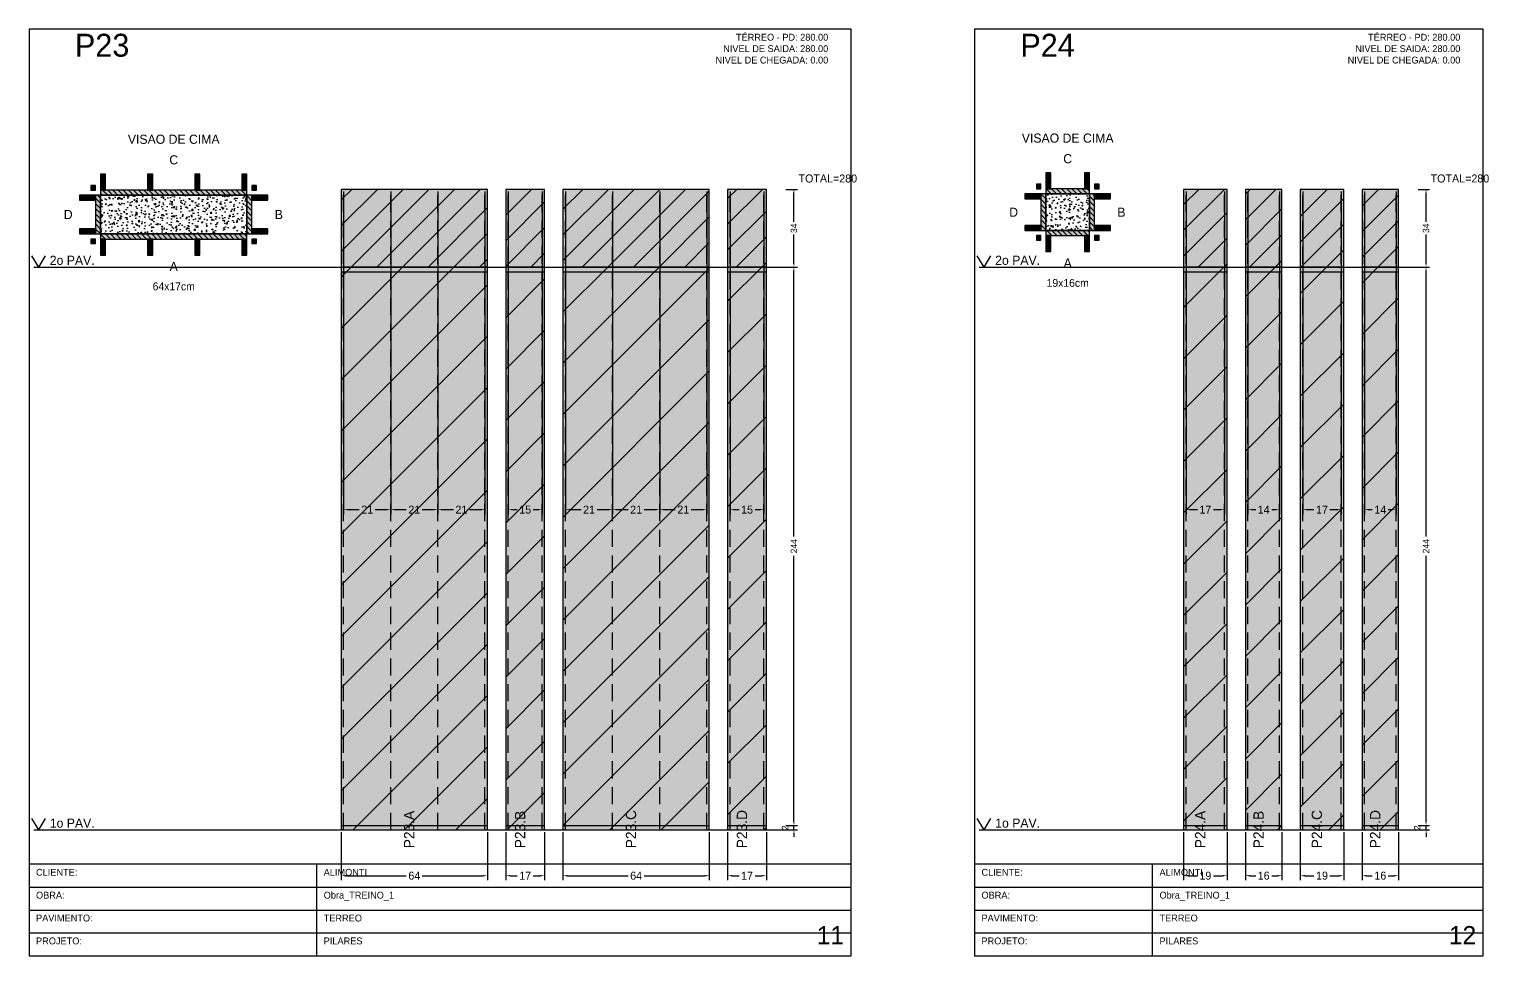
# Model space of a CAD drawing. Header units: metres. Extents: x 0 to 2089, y 0 to 2105.
# Drawn here: x 0 to 638, y 850 to 1255 of the extents above; entities that cross this region are included whole.
import ezdxf
from ezdxf.enums import TextEntityAlignment as Align

# ---------------------------------------------------------------- set-up
doc = ezdxf.new("R2010")
doc.units = ezdxf.units.M
doc.linetypes.add('HIDDEN', pattern=[0.375, 0.25, -0.125])
for name, color, linetype in [('BORDA_CELULA', 9, 'Continuous'), ('CARIMBO', 9, 'Continuous'), ('CHAPA', 1, 'Continuous'), ('CONCRETO', 4, 'Continuous'), ('COTA', 241, 'Continuous'), ('Hachura', 251, 'Continuous'), ('LABEL_ID', 3, 'Continuous'), ('Nivel', 4, 'Continuous'), ('NOMENCLATURA', 1, 'Continuous'), ('Paineis', 200, 'Continuous'), ('SARR_2.2x7', 40, 'Continuous'), ('Texto Secao', 2, 'Continuous'), ('TEXTO_GERAL', 2, 'Continuous')]:
    doc.layers.add(name, color=color, linetype=linetype)
doc.dimstyles.new('FACE_DIM', dxfattribs={"dimtxt": 3.5, "dimasz": 2, "dimexe": 2, "dimexo": 1, "dimgap": 1, "dimtad": 1, "dimdec": 0, "dimrnd": 1, "dimcen": 2.5, "dimclrd": 241, "dimclre": 241, "dimclrt": 241, "dimazin": 3, "dimtfac": 1, "dimtmove": 0, "dimatfit": 3})

# ---------------------------------------------------------------- blocks, each defined once
blk = doc.blocks.new('_CLOSEDFILLED')
at = {"color": 0, "linetype": 'BYBLOCK'}
blk.add_solid([(-1, 0.16), (0, 0), (-1, -0.16)], dxfattribs=at)
blk = doc.blocks.new('*D137')
at = {"color": 241}
for p, q in [((136.4, 904), (136.4, 883)), ((200.4, 904), (200.4, 883)), ((138.4, 885), (164.9, 885)), ((171.9, 885), (198.4, 885))]:
    blk.add_line(p, q, dxfattribs=at)
at = {"layer": 'Defpoints'}
for p in [(136.4, 905), (200.4, 905), (136.4, 885)]:
    blk.add_point(p, dxfattribs=at)
at = {"color": 241, "xscale": 2, "yscale": 2, "rotation": 180}
blk.add_blockref('_CLOSEDFILLED', (136.4, 885), dxfattribs=at)
at = {"color": 241, "xscale": 2, "yscale": 2}
blk.add_blockref('_CLOSEDFILLED', (200.4, 885), dxfattribs=at)
at = {"color": 241, "insert": (168.4, 885), "char_height": 3.5, "attachment_point": 5}
blk.add_mtext('64', dxfattribs=at)
blk = doc.blocks.new('*D138')
at = {"color": 241}
for p, q in [((137.5, 1184), (137.5, 1043)), ((158.1, 1184), (158.1, 1043)), ((139.5, 1045), (144.3, 1045)), ((151.3, 1045), (156.1, 1045))]:
    blk.add_line(p, q, dxfattribs=at)
at = {"layer": 'Defpoints'}
for p in [(137.5, 1185), (158.1, 1185), (137.5, 1045)]:
    blk.add_point(p, dxfattribs=at)
at = {"color": 241, "xscale": 2, "yscale": 2, "rotation": 180}
blk.add_blockref('_CLOSEDFILLED', (137.5, 1045), dxfattribs=at)
at = {"color": 241, "xscale": 2, "yscale": 2}
blk.add_blockref('_CLOSEDFILLED', (158.1, 1045), dxfattribs=at)
at = {"color": 241, "insert": (147.8, 1045), "char_height": 3.5, "attachment_point": 5}
blk.add_mtext('21', dxfattribs=at)
blk = doc.blocks.new('*D139')
at = {"color": 241}
for p, q in [((158.1, 1184), (158.1, 1043)), ((178.7, 1184), (178.7, 1043)), ((160.1, 1045), (164.9, 1045)), ((171.9, 1045), (176.7, 1045))]:
    blk.add_line(p, q, dxfattribs=at)
at = {"layer": 'Defpoints'}
for p in [(158.1, 1185), (178.7, 1185), (158.1, 1045)]:
    blk.add_point(p, dxfattribs=at)
at = {"color": 241, "xscale": 2, "yscale": 2, "rotation": 180}
blk.add_blockref('_CLOSEDFILLED', (158.1, 1045), dxfattribs=at)
at = {"color": 241, "xscale": 2, "yscale": 2}
blk.add_blockref('_CLOSEDFILLED', (178.7, 1045), dxfattribs=at)
at = {"color": 241, "insert": (168.4, 1045), "char_height": 3.5, "attachment_point": 5}
blk.add_mtext('21', dxfattribs=at)
blk = doc.blocks.new('*D140')
at = {"color": 241}
for p, q in [((178.7, 1184), (178.7, 1043)), ((199.3, 1184), (199.3, 1043)), ((180.7, 1045), (185.5, 1045)), ((192.5, 1045), (197.3, 1045))]:
    blk.add_line(p, q, dxfattribs=at)
at = {"layer": 'Defpoints'}
for p in [(178.7, 1185), (199.3, 1185), (178.7, 1045)]:
    blk.add_point(p, dxfattribs=at)
at = {"color": 241, "xscale": 2, "yscale": 2, "rotation": 180}
blk.add_blockref('_CLOSEDFILLED', (178.7, 1045), dxfattribs=at)
at = {"color": 241, "xscale": 2, "yscale": 2}
blk.add_blockref('_CLOSEDFILLED', (199.3, 1045), dxfattribs=at)
at = {"color": 241, "insert": (189, 1045), "char_height": 3.5, "attachment_point": 5}
blk.add_mtext('21', dxfattribs=at)
blk = doc.blocks.new('*D141')
at = {"color": 241}
for p, q in [((208.4, 904), (208.4, 883)), ((225.4, 904), (225.4, 883)), ((210.4, 885), (213.4, 885)), ((220.4, 885), (223.4, 885))]:
    blk.add_line(p, q, dxfattribs=at)
at = {"layer": 'Defpoints'}
for p in [(208.4, 905), (225.4, 905), (208.4, 885)]:
    blk.add_point(p, dxfattribs=at)
at = {"color": 241, "xscale": 2, "yscale": 2, "rotation": 180}
blk.add_blockref('_CLOSEDFILLED', (208.4, 885), dxfattribs=at)
at = {"color": 241, "xscale": 2, "yscale": 2}
blk.add_blockref('_CLOSEDFILLED', (225.4, 885), dxfattribs=at)
at = {"color": 241, "insert": (216.9, 885), "char_height": 3.5, "attachment_point": 5}
blk.add_mtext('17', dxfattribs=at)
blk = doc.blocks.new('*D142')
at = {"color": 241}
for p, q in [((209.5, 1184), (209.5, 1043)), ((224.3, 1184), (224.3, 1043)), ((211.5, 1045), (213.4, 1045)), ((220.4, 1045), (222.3, 1045))]:
    blk.add_line(p, q, dxfattribs=at)
at = {"layer": 'Defpoints'}
for p in [(209.5, 1185), (224.3, 1185), (209.5, 1045)]:
    blk.add_point(p, dxfattribs=at)
at = {"color": 241, "xscale": 2, "yscale": 2, "rotation": 180}
blk.add_blockref('_CLOSEDFILLED', (209.5, 1045), dxfattribs=at)
at = {"color": 241, "xscale": 2, "yscale": 2}
blk.add_blockref('_CLOSEDFILLED', (224.3, 1045), dxfattribs=at)
at = {"color": 241, "insert": (216.9, 1045), "char_height": 3.5, "attachment_point": 5}
blk.add_mtext('15', dxfattribs=at)
blk = doc.blocks.new('*D143')
at = {"color": 241}
for p, q in [((233.4, 904), (233.4, 883)), ((297.4, 904), (297.4, 883)), ((235.4, 885), (261.9, 885)), ((268.9, 885), (295.4, 885))]:
    blk.add_line(p, q, dxfattribs=at)
at = {"layer": 'Defpoints'}
for p in [(233.4, 905), (297.4, 905), (233.4, 885)]:
    blk.add_point(p, dxfattribs=at)
at = {"color": 241, "xscale": 2, "yscale": 2, "rotation": 180}
blk.add_blockref('_CLOSEDFILLED', (233.4, 885), dxfattribs=at)
at = {"color": 241, "xscale": 2, "yscale": 2}
blk.add_blockref('_CLOSEDFILLED', (297.4, 885), dxfattribs=at)
at = {"color": 241, "insert": (265.4, 885), "char_height": 3.5, "attachment_point": 5}
blk.add_mtext('64', dxfattribs=at)
blk = doc.blocks.new('*D144')
at = {"color": 241}
for p, q in [((234.5, 1184), (234.5, 1043)), ((255.1, 1184), (255.1, 1043)), ((236.5, 1045), (241.3, 1045)), ((248.3, 1045), (253.1, 1045))]:
    blk.add_line(p, q, dxfattribs=at)
at = {"layer": 'Defpoints'}
for p in [(234.5, 1185), (255.1, 1185), (234.5, 1045)]:
    blk.add_point(p, dxfattribs=at)
at = {"color": 241, "xscale": 2, "yscale": 2, "rotation": 180}
blk.add_blockref('_CLOSEDFILLED', (234.5, 1045), dxfattribs=at)
at = {"color": 241, "xscale": 2, "yscale": 2}
blk.add_blockref('_CLOSEDFILLED', (255.1, 1045), dxfattribs=at)
at = {"color": 241, "insert": (244.8, 1045), "char_height": 3.5, "attachment_point": 5}
blk.add_mtext('21', dxfattribs=at)
blk = doc.blocks.new('*D145')
at = {"color": 241}
for p, q in [((255.1, 1184), (255.1, 1043)), ((275.7, 1184), (275.7, 1043)), ((257.1, 1045), (261.9, 1045)), ((268.9, 1045), (273.7, 1045))]:
    blk.add_line(p, q, dxfattribs=at)
at = {"layer": 'Defpoints'}
for p in [(255.1, 1185), (275.7, 1185), (255.1, 1045)]:
    blk.add_point(p, dxfattribs=at)
at = {"color": 241, "xscale": 2, "yscale": 2, "rotation": 180}
blk.add_blockref('_CLOSEDFILLED', (255.1, 1045), dxfattribs=at)
at = {"color": 241, "xscale": 2, "yscale": 2}
blk.add_blockref('_CLOSEDFILLED', (275.7, 1045), dxfattribs=at)
at = {"color": 241, "insert": (265.4, 1045), "char_height": 3.5, "attachment_point": 5}
blk.add_mtext('21', dxfattribs=at)
blk = doc.blocks.new('*D146')
at = {"color": 241}
for p, q in [((275.7, 1184), (275.7, 1043)), ((296.3, 1184), (296.3, 1043)), ((277.7, 1045), (282.5, 1045)), ((289.5, 1045), (294.3, 1045))]:
    blk.add_line(p, q, dxfattribs=at)
at = {"layer": 'Defpoints'}
for p in [(275.7, 1185), (296.3, 1185), (275.7, 1045)]:
    blk.add_point(p, dxfattribs=at)
at = {"color": 241, "xscale": 2, "yscale": 2, "rotation": 180}
blk.add_blockref('_CLOSEDFILLED', (275.7, 1045), dxfattribs=at)
at = {"color": 241, "xscale": 2, "yscale": 2}
blk.add_blockref('_CLOSEDFILLED', (296.3, 1045), dxfattribs=at)
at = {"color": 241, "insert": (286, 1045), "char_height": 3.5, "attachment_point": 5}
blk.add_mtext('21', dxfattribs=at)
blk = doc.blocks.new('*D147')
at = {"color": 241}
for p, q in [((305.4, 904), (305.4, 883)), ((322.4, 904), (322.4, 883)), ((307.4, 885), (310.4, 885)), ((317.4, 885), (320.4, 885))]:
    blk.add_line(p, q, dxfattribs=at)
at = {"layer": 'Defpoints'}
for p in [(305.4, 905), (322.4, 905), (305.4, 885)]:
    blk.add_point(p, dxfattribs=at)
at = {"color": 241, "xscale": 2, "yscale": 2, "rotation": 180}
blk.add_blockref('_CLOSEDFILLED', (305.4, 885), dxfattribs=at)
at = {"color": 241, "xscale": 2, "yscale": 2}
blk.add_blockref('_CLOSEDFILLED', (322.4, 885), dxfattribs=at)
at = {"color": 241, "insert": (313.9, 885), "char_height": 3.5, "attachment_point": 5}
blk.add_mtext('17', dxfattribs=at)
blk = doc.blocks.new('*D148')
at = {"color": 241}
for p, q in [((306.5, 1184), (306.5, 1043)), ((321.3, 1184), (321.3, 1043)), ((308.5, 1045), (310.4, 1045)), ((317.4, 1045), (319.3, 1045))]:
    blk.add_line(p, q, dxfattribs=at)
at = {"layer": 'Defpoints'}
for p in [(306.5, 1185), (321.3, 1185), (306.5, 1045)]:
    blk.add_point(p, dxfattribs=at)
at = {"color": 241, "xscale": 2, "yscale": 2, "rotation": 180}
blk.add_blockref('_CLOSEDFILLED', (306.5, 1045), dxfattribs=at)
at = {"color": 241, "xscale": 2, "yscale": 2}
blk.add_blockref('_CLOSEDFILLED', (321.3, 1045), dxfattribs=at)
at = {"color": 241, "insert": (313.9, 1045), "char_height": 3.5, "attachment_point": 5}
blk.add_mtext('15', dxfattribs=at)
blk = doc.blocks.new('*D150')
at = {"color": 241}
for p, q in [((330.9, 1151), (335.9, 1151)), ((334.4, 1033.2), (334.4, 1149.5)), ((334.4, 908.5), (334.4, 1024.8)), ((330.9, 907), (335.9, 907))]:
    blk.add_line(p, q, dxfattribs=at)
at = {"layer": 'Defpoints'}
for p in [(330.4, 1151), (330.4, 907), (334.4, 907)]:
    blk.add_point(p, dxfattribs=at)
at = {"color": 241, "xscale": 1.5, "yscale": 1.5}
for p, rotation in [((334.4, 1151), 90), ((334.4, 907), 270)]:
    blk.add_blockref('_CLOSEDFILLED', p, dxfattribs=dict(at, rotation=rotation))
at = {"color": 241, "insert": (334.4, 1029), "char_height": 2.8, "attachment_point": 5, "rotation": 90}
blk.add_mtext('244', dxfattribs=at)
blk = doc.blocks.new('*D151')
at = {"color": 241}
for p, q in [((330.9, 1185), (335.9, 1185)), ((334.4, 1170.8), (334.4, 1183.5)), ((334.4, 1152.5), (334.4, 1165.2)), ((330.9, 1151), (335.9, 1151))]:
    blk.add_line(p, q, dxfattribs=at)
at = {"layer": 'Defpoints'}
for p in [(330.4, 1185), (330.4, 1151), (334.4, 1151)]:
    blk.add_point(p, dxfattribs=at)
at = {"color": 241, "xscale": 1.5, "yscale": 1.5}
for p, rotation in [((334.4, 1185), 90), ((334.4, 1151), 270)]:
    blk.add_blockref('_CLOSEDFILLED', p, dxfattribs=dict(at, rotation=rotation))
at = {"color": 241, "insert": (334.4, 1168), "char_height": 2.8, "attachment_point": 5, "rotation": 90}
blk.add_mtext('34', dxfattribs=at)
blk = doc.blocks.new('*D152')
at = {"color": 241}
for p, q in [((504.8, 904), (504.8, 883)), ((523.8, 904), (523.8, 883)), ((506.8, 885), (510.8, 885)), ((517.8, 885), (521.8, 885))]:
    blk.add_line(p, q, dxfattribs=at)
at = {"layer": 'Defpoints'}
for p in [(504.8, 905), (523.8, 905), (504.8, 885)]:
    blk.add_point(p, dxfattribs=at)
at = {"color": 241, "xscale": 2, "yscale": 2, "rotation": 180}
blk.add_blockref('_CLOSEDFILLED', (504.8, 885), dxfattribs=at)
at = {"color": 241, "xscale": 2, "yscale": 2}
blk.add_blockref('_CLOSEDFILLED', (523.8, 885), dxfattribs=at)
at = {"color": 241, "insert": (514.3, 885), "char_height": 3.5, "attachment_point": 5}
blk.add_mtext('19', dxfattribs=at)
blk = doc.blocks.new('*D153')
at = {"color": 241}
for p, q in [((505.9, 1184), (505.9, 1043)), ((522.7, 1184), (522.7, 1043)), ((507.9, 1045), (510.8, 1045)), ((517.8, 1045), (520.7, 1045))]:
    blk.add_line(p, q, dxfattribs=at)
at = {"layer": 'Defpoints'}
for p in [(505.9, 1185), (522.7, 1185), (505.9, 1045)]:
    blk.add_point(p, dxfattribs=at)
at = {"color": 241, "xscale": 2, "yscale": 2, "rotation": 180}
blk.add_blockref('_CLOSEDFILLED', (505.9, 1045), dxfattribs=at)
at = {"color": 241, "xscale": 2, "yscale": 2}
blk.add_blockref('_CLOSEDFILLED', (522.7, 1045), dxfattribs=at)
at = {"color": 241, "insert": (514.3, 1045), "char_height": 3.5, "attachment_point": 5}
blk.add_mtext('17', dxfattribs=at)
blk = doc.blocks.new('*D154')
at = {"color": 241}
for p, q in [((531.8, 904), (531.8, 883)), ((547.8, 904), (547.8, 883)), ((533.8, 885), (536.3, 885)), ((543.3, 885), (545.8, 885))]:
    blk.add_line(p, q, dxfattribs=at)
at = {"layer": 'Defpoints'}
for p in [(531.8, 905), (547.8, 905), (531.8, 885)]:
    blk.add_point(p, dxfattribs=at)
at = {"color": 241, "xscale": 2, "yscale": 2, "rotation": 180}
blk.add_blockref('_CLOSEDFILLED', (531.8, 885), dxfattribs=at)
at = {"color": 241, "xscale": 2, "yscale": 2}
blk.add_blockref('_CLOSEDFILLED', (547.8, 885), dxfattribs=at)
at = {"color": 241, "insert": (539.8, 885), "char_height": 3.5, "attachment_point": 5}
blk.add_mtext('16', dxfattribs=at)
blk = doc.blocks.new('*D155')
at = {"color": 241}
for p, q in [((532.9, 1184), (532.9, 1043)), ((546.7, 1184), (546.7, 1043)), ((534.9, 1045), (536.3, 1045)), ((543.3, 1045), (544.7, 1045))]:
    blk.add_line(p, q, dxfattribs=at)
at = {"layer": 'Defpoints'}
for p in [(532.9, 1185), (546.7, 1185), (532.9, 1045)]:
    blk.add_point(p, dxfattribs=at)
at = {"color": 241, "xscale": 2, "yscale": 2, "rotation": 180}
blk.add_blockref('_CLOSEDFILLED', (532.9, 1045), dxfattribs=at)
at = {"color": 241, "xscale": 2, "yscale": 2}
blk.add_blockref('_CLOSEDFILLED', (546.7, 1045), dxfattribs=at)
at = {"color": 241, "insert": (539.8, 1045), "char_height": 3.5, "attachment_point": 5}
blk.add_mtext('14', dxfattribs=at)
blk = doc.blocks.new('*D156')
at = {"color": 241}
for p, q in [((555.8, 904), (555.8, 883)), ((574.8, 904), (574.8, 883)), ((557.8, 885), (561.8, 885)), ((568.8, 885), (572.8, 885))]:
    blk.add_line(p, q, dxfattribs=at)
at = {"layer": 'Defpoints'}
for p in [(555.8, 905), (574.8, 905), (555.8, 885)]:
    blk.add_point(p, dxfattribs=at)
at = {"color": 241, "xscale": 2, "yscale": 2, "rotation": 180}
blk.add_blockref('_CLOSEDFILLED', (555.8, 885), dxfattribs=at)
at = {"color": 241, "xscale": 2, "yscale": 2}
blk.add_blockref('_CLOSEDFILLED', (574.8, 885), dxfattribs=at)
at = {"color": 241, "insert": (565.3, 885), "char_height": 3.5, "attachment_point": 5}
blk.add_mtext('19', dxfattribs=at)
blk = doc.blocks.new('*D157')
at = {"color": 241}
for p, q in [((556.9, 1184), (556.9, 1043)), ((573.7, 1184), (573.7, 1043)), ((558.9, 1045), (561.8, 1045)), ((568.8, 1045), (571.7, 1045))]:
    blk.add_line(p, q, dxfattribs=at)
at = {"layer": 'Defpoints'}
for p in [(556.9, 1185), (573.7, 1185), (556.9, 1045)]:
    blk.add_point(p, dxfattribs=at)
at = {"color": 241, "xscale": 2, "yscale": 2, "rotation": 180}
blk.add_blockref('_CLOSEDFILLED', (556.9, 1045), dxfattribs=at)
at = {"color": 241, "xscale": 2, "yscale": 2}
blk.add_blockref('_CLOSEDFILLED', (573.7, 1045), dxfattribs=at)
at = {"color": 241, "insert": (565.3, 1045), "char_height": 3.5, "attachment_point": 5}
blk.add_mtext('17', dxfattribs=at)
blk = doc.blocks.new('*D158')
at = {"color": 241}
for p, q in [((582.8, 904), (582.8, 883)), ((598.8, 904), (598.8, 883)), ((584.8, 885), (587.3, 885)), ((594.3, 885), (596.8, 885))]:
    blk.add_line(p, q, dxfattribs=at)
at = {"layer": 'Defpoints'}
for p in [(582.8, 905), (598.8, 905), (582.8, 885)]:
    blk.add_point(p, dxfattribs=at)
at = {"color": 241, "xscale": 2, "yscale": 2, "rotation": 180}
blk.add_blockref('_CLOSEDFILLED', (582.8, 885), dxfattribs=at)
at = {"color": 241, "xscale": 2, "yscale": 2}
blk.add_blockref('_CLOSEDFILLED', (598.8, 885), dxfattribs=at)
at = {"color": 241, "insert": (590.8, 885), "char_height": 3.5, "attachment_point": 5}
blk.add_mtext('16', dxfattribs=at)
blk = doc.blocks.new('*D159')
at = {"color": 241}
for p, q in [((583.9, 1184), (583.9, 1043)), ((597.7, 1184), (597.7, 1043)), ((585.9, 1045), (587.3, 1045)), ((594.3, 1045), (595.7, 1045))]:
    blk.add_line(p, q, dxfattribs=at)
at = {"layer": 'Defpoints'}
for p in [(583.9, 1185), (597.7, 1185), (583.9, 1045)]:
    blk.add_point(p, dxfattribs=at)
at = {"color": 241, "xscale": 2, "yscale": 2, "rotation": 180}
blk.add_blockref('_CLOSEDFILLED', (583.9, 1045), dxfattribs=at)
at = {"color": 241, "xscale": 2, "yscale": 2}
blk.add_blockref('_CLOSEDFILLED', (597.7, 1045), dxfattribs=at)
at = {"color": 241, "insert": (590.8, 1045), "char_height": 3.5, "attachment_point": 5}
blk.add_mtext('14', dxfattribs=at)
blk = doc.blocks.new('*D161')
at = {"color": 241}
for p, q in [((607.3, 1151), (612.3, 1151)), ((610.8, 1033.2), (610.8, 1149.5)), ((610.8, 908.5), (610.8, 1024.8)), ((607.3, 907), (612.3, 907))]:
    blk.add_line(p, q, dxfattribs=at)
at = {"layer": 'Defpoints'}
for p in [(606.8, 1151), (606.8, 907), (610.8, 907)]:
    blk.add_point(p, dxfattribs=at)
at = {"color": 241, "xscale": 1.5, "yscale": 1.5}
for p, rotation in [((610.8, 1151), 90), ((610.8, 907), 270)]:
    blk.add_blockref('_CLOSEDFILLED', p, dxfattribs=dict(at, rotation=rotation))
at = {"color": 241, "insert": (610.8, 1029), "char_height": 2.8, "attachment_point": 5, "rotation": 90}
blk.add_mtext('244', dxfattribs=at)
blk = doc.blocks.new('*D162')
at = {"color": 241}
for p, q in [((607.3, 1185), (612.3, 1185)), ((610.8, 1170.8), (610.8, 1183.5)), ((610.8, 1152.5), (610.8, 1165.2)), ((607.3, 1151), (612.3, 1151))]:
    blk.add_line(p, q, dxfattribs=at)
at = {"layer": 'Defpoints'}
for p in [(606.8, 1185), (606.8, 1151), (610.8, 1151)]:
    blk.add_point(p, dxfattribs=at)
at = {"color": 241, "xscale": 1.5, "yscale": 1.5}
for p, rotation in [((610.8, 1185), 90), ((610.8, 1151), 270)]:
    blk.add_blockref('_CLOSEDFILLED', p, dxfattribs=dict(at, rotation=rotation))
at = {"color": 241, "insert": (610.8, 1168), "char_height": 2.8, "attachment_point": 5, "rotation": 90}
blk.add_mtext('34', dxfattribs=at)

msp = doc.modelspace()

# ---------------------------------------------------------------- hatches: boundary and pattern name
at = {"layer": 'CHAPA'}
for points in [[(440.4, 1185.2), (442.4, 1185.2), (442.4, 1187.2), (440.4, 1187.2)], [(465.8, 1185.2), (467.8, 1185.2), (467.8, 1187.2), (465.8, 1187.2)], [(27, 1184.7), (29, 1184.7), (29, 1186.7), (27, 1186.7)], [(97.4, 1184.7), (99.4, 1184.7), (99.4, 1186.7), (97.4, 1186.7)], [(27, 1161.3), (29, 1161.3), (29, 1163.3), (27, 1163.3)], [(97.4, 1161.3), (99.4, 1161.3), (99.4, 1163.3), (97.4, 1163.3)], [(440.4, 1162.8), (442.4, 1162.8), (442.4, 1164.8), (440.4, 1164.8)], [(465.8, 1162.8), (467.8, 1162.8), (467.8, 1164.8), (465.8, 1164.8)]]:
    msp.add_hatch(color=1, dxfattribs=at).paths.add_polyline_path(points)
at = {"layer": 'COTA'}
h = msp.add_hatch(dxfattribs=at)
h.set_pattern_fill('AR-CONC', color=256, scale=0.03)
h.paths.add_polyline_path([(31.2, 1165.5), (95.2, 1165.5), (95.2, 1182.5), (31.2, 1182.5)])
h = msp.add_hatch(dxfattribs=at)
h.set_pattern_fill('AR-CONC', color=256, scale=0.03)
h.paths.add_polyline_path([(444.6, 1167), (463.6, 1167), (463.6, 1183), (444.6, 1183)])
at = {"layer": 'Hachura'}
for points in [[(136.4, 1151), (200.4, 1151), (200.4, 1185), (136.4, 1185)], [(208.4, 1151), (225.4, 1151), (225.4, 1185), (208.4, 1185)], [(233.4, 1151), (297.4, 1151), (297.4, 1185), (233.4, 1185)], [(305.4, 1151), (322.4, 1151), (322.4, 1185), (305.4, 1185)], [(504.8, 1151), (523.8, 1151), (523.8, 1185), (504.8, 1185)], [(531.8, 1151), (547.8, 1151), (547.8, 1185), (531.8, 1185)], [(555.8, 1151), (574.8, 1151), (574.8, 1185), (555.8, 1185)], [(582.8, 1151), (598.8, 1151), (598.8, 1185), (582.8, 1185)], [(136.4, 905), (200.4, 905), (200.4, 1151), (136.4, 1151)], [(208.4, 905), (225.4, 905), (225.4, 1151), (208.4, 1151)], [(233.4, 905), (297.4, 905), (297.4, 1151), (233.4, 1151)], [(305.4, 905), (322.4, 905), (322.4, 1151), (305.4, 1151)], [(504.8, 905), (523.8, 905), (523.8, 1151), (504.8, 1151)], [(531.8, 905), (547.8, 905), (547.8, 1151), (531.8, 1151)], [(555.8, 905), (574.8, 905), (574.8, 1151), (555.8, 1151)], [(582.8, 905), (598.8, 905), (598.8, 1151), (582.8, 1151)]]:
    msp.add_hatch(color=256, dxfattribs=at).paths.add_polyline_path(points)
h = msp.add_hatch(dxfattribs=at)
h.set_pattern_fill('ANSI31', color=256, scale=2.5)
h.paths.add_polyline_path([(136.4, 1151), (200.4, 1151), (200.4, 1185), (136.4, 1185)])
h = msp.add_hatch(dxfattribs=at)
h.set_pattern_fill('ANSI31', color=256, scale=2.5)
h.paths.add_polyline_path([(208.4, 1151), (225.4, 1151), (225.4, 1185), (208.4, 1185)])
h = msp.add_hatch(dxfattribs=at)
h.set_pattern_fill('ANSI31', color=256, scale=2.5)
h.paths.add_polyline_path([(233.4, 1151), (297.4, 1151), (297.4, 1185), (233.4, 1185)])
h = msp.add_hatch(dxfattribs=at)
h.set_pattern_fill('ANSI31', color=256, scale=2.5)
h.paths.add_polyline_path([(305.4, 1151), (322.4, 1151), (322.4, 1185), (305.4, 1185)])
h = msp.add_hatch(dxfattribs=at)
h.set_pattern_fill('ANSI31', color=256, scale=2.5)
h.paths.add_polyline_path([(504.8, 1151), (523.8, 1151), (523.8, 1185), (504.8, 1185)])
h = msp.add_hatch(dxfattribs=at)
h.set_pattern_fill('ANSI31', color=256, scale=2.5)
h.paths.add_polyline_path([(531.8, 1151), (547.8, 1151), (547.8, 1185), (531.8, 1185)])
h = msp.add_hatch(dxfattribs=at)
h.set_pattern_fill('ANSI31', color=256, scale=2.5)
h.paths.add_polyline_path([(555.8, 1151), (574.8, 1151), (574.8, 1185), (555.8, 1185)])
h = msp.add_hatch(dxfattribs=at)
h.set_pattern_fill('ANSI31', color=256, scale=2.5)
h.paths.add_polyline_path([(582.8, 1151), (598.8, 1151), (598.8, 1185), (582.8, 1185)])
h = msp.add_hatch(dxfattribs=at)
h.set_pattern_fill('ANSI31', color=256, scale=5)
h.paths.add_polyline_path([(136.4, 905), (200.4, 905), (200.4, 1151), (136.4, 1151)])
h = msp.add_hatch(dxfattribs=at)
h.set_pattern_fill('ANSI31', color=256, scale=5)
h.paths.add_polyline_path([(208.4, 905), (225.4, 905), (225.4, 1151), (208.4, 1151)])
h = msp.add_hatch(dxfattribs=at)
h.set_pattern_fill('ANSI31', color=256, scale=5)
h.paths.add_polyline_path([(233.4, 905), (297.4, 905), (297.4, 1151), (233.4, 1151)])
h = msp.add_hatch(dxfattribs=at)
h.set_pattern_fill('ANSI31', color=256, scale=5)
h.paths.add_polyline_path([(305.4, 905), (322.4, 905), (322.4, 1151), (305.4, 1151)])
h = msp.add_hatch(dxfattribs=at)
h.set_pattern_fill('ANSI31', color=256, scale=5)
h.paths.add_polyline_path([(504.8, 905), (523.8, 905), (523.8, 1151), (504.8, 1151)])
h = msp.add_hatch(dxfattribs=at)
h.set_pattern_fill('ANSI31', color=256, scale=5)
h.paths.add_polyline_path([(531.8, 905), (547.8, 905), (547.8, 1151), (531.8, 1151)])
h = msp.add_hatch(dxfattribs=at)
h.set_pattern_fill('ANSI31', color=256, scale=5)
h.paths.add_polyline_path([(555.8, 905), (574.8, 905), (574.8, 1151), (555.8, 1151)])
h = msp.add_hatch(dxfattribs=at)
h.set_pattern_fill('ANSI31', color=256, scale=5)
h.paths.add_polyline_path([(582.8, 905), (598.8, 905), (598.8, 1151), (582.8, 1151)])
at = {"layer": 'Paineis'}
for points in [[(29, 1165.5), (31.2, 1165.5), (31.2, 1182.5), (29, 1182.5)], [(31.2, 1182.5), (95.2, 1182.5), (95.2, 1184.7), (31.2, 1184.7)], [(95.2, 1165.5), (97.4, 1165.5), (97.4, 1182.5), (95.2, 1182.5)], [(442.4, 1167), (444.6, 1167), (444.6, 1183), (442.4, 1183)], [(444.6, 1183), (463.6, 1183), (463.6, 1185.2), (444.6, 1185.2)], [(463.6, 1167), (465.8, 1167), (465.8, 1183), (463.6, 1183)], [(31.2, 1163.3), (95.2, 1163.3), (95.2, 1165.5), (31.2, 1165.5)], [(444.6, 1164.8), (463.6, 1164.8), (463.6, 1167), (444.6, 1167)]]:
    msp.add_hatch(color=256, dxfattribs=at).paths.add_polyline_path(points)
h = msp.add_hatch(dxfattribs=at)
h.set_pattern_fill('ANSI31', color=256, scale=0.5, angle=270)
h.paths.add_polyline_path([(29, 1165.5), (31.2, 1165.5), (31.2, 1182.5), (29, 1182.5)])
h = msp.add_hatch(dxfattribs=at)
h.set_pattern_fill('ANSI31', color=256, scale=0.5, angle=270)
h.paths.add_polyline_path([(31.2, 1182.5), (95.2, 1182.5), (95.2, 1184.7), (31.2, 1184.7)])
h = msp.add_hatch(dxfattribs=at)
h.set_pattern_fill('ANSI31', color=256, scale=0.5, angle=270)
h.paths.add_polyline_path([(95.2, 1165.5), (97.4, 1165.5), (97.4, 1182.5), (95.2, 1182.5)])
h = msp.add_hatch(dxfattribs=at)
h.set_pattern_fill('ANSI31', color=256, scale=0.5, angle=270)
h.paths.add_polyline_path([(442.4, 1167), (444.6, 1167), (444.6, 1183), (442.4, 1183)])
h = msp.add_hatch(dxfattribs=at)
h.set_pattern_fill('ANSI31', color=256, scale=0.5, angle=270)
h.paths.add_polyline_path([(444.6, 1183), (463.6, 1183), (463.6, 1185.2), (444.6, 1185.2)])
h = msp.add_hatch(dxfattribs=at)
h.set_pattern_fill('ANSI31', color=256, scale=0.5, angle=270)
h.paths.add_polyline_path([(463.6, 1167), (465.8, 1167), (465.8, 1183), (463.6, 1183)])
h = msp.add_hatch(dxfattribs=at)
h.set_pattern_fill('ANSI31', color=256, scale=0.5, angle=270)
h.paths.add_polyline_path([(31.2, 1163.3), (95.2, 1163.3), (95.2, 1165.5), (31.2, 1165.5)])
h = msp.add_hatch(dxfattribs=at)
h.set_pattern_fill('ANSI31', color=256, scale=0.5, angle=270)
h.paths.add_polyline_path([(444.6, 1164.8), (463.6, 1164.8), (463.6, 1167), (444.6, 1167)])
at = {"layer": 'SARR_2.2x7'}
for points in [[(31.2, 1184.7), (33.4, 1184.7), (33.4, 1191.7), (31.2, 1191.7)], [(51.8, 1184.7), (54, 1184.7), (54, 1191.7), (51.8, 1191.7)], [(72.4, 1184.7), (74.6, 1184.7), (74.6, 1191.7), (72.4, 1191.7)], [(93, 1184.7), (95.2, 1184.7), (95.2, 1191.7), (93, 1191.7)], [(444.6, 1185.2), (446.8, 1185.2), (446.8, 1192.2), (444.6, 1192.2)], [(461.4, 1185.2), (463.6, 1185.2), (463.6, 1192.2), (461.4, 1192.2)], [(22, 1180.3), (29, 1180.3), (29, 1182.5), (22, 1182.5)], [(97.4, 1180.3), (104.4, 1180.3), (104.4, 1182.5), (97.4, 1182.5)], [(435.4, 1180.8), (442.4, 1180.8), (442.4, 1183), (435.4, 1183)], [(465.8, 1180.8), (472.8, 1180.8), (472.8, 1183), (465.8, 1183)], [(435.4, 1167), (442.4, 1167), (442.4, 1169.2), (435.4, 1169.2)], [(465.8, 1167), (472.8, 1167), (472.8, 1169.2), (465.8, 1169.2)], [(22, 1165.5), (29, 1165.5), (29, 1167.7), (22, 1167.7)], [(31.2, 1156.3), (33.4, 1156.3), (33.4, 1163.3), (31.2, 1163.3)], [(51.8, 1156.3), (54, 1156.3), (54, 1163.3), (51.8, 1163.3)], [(72.4, 1156.3), (74.6, 1156.3), (74.6, 1163.3), (72.4, 1163.3)], [(93, 1156.3), (95.2, 1156.3), (95.2, 1163.3), (93, 1163.3)], [(97.4, 1165.5), (104.4, 1165.5), (104.4, 1167.7), (97.4, 1167.7)], [(444.6, 1157.8), (446.8, 1157.8), (446.8, 1164.8), (444.6, 1164.8)], [(461.4, 1157.8), (463.6, 1157.8), (463.6, 1164.8), (461.4, 1164.8)]]:
    msp.add_hatch(color=256, dxfattribs=at).paths.add_polyline_path(points)
h = msp.add_hatch(dxfattribs=at)
h.set_pattern_fill('ANSI31', color=256, scale=0.5, angle=270)
h.paths.add_polyline_path([(31.2, 1184.7), (33.4, 1184.7), (33.4, 1191.7), (31.2, 1191.7)])
h = msp.add_hatch(dxfattribs=at)
h.set_pattern_fill('ANSI31', color=256, scale=0.5, angle=270)
h.paths.add_polyline_path([(51.8, 1184.7), (54, 1184.7), (54, 1191.7), (51.8, 1191.7)])
h = msp.add_hatch(dxfattribs=at)
h.set_pattern_fill('ANSI31', color=256, scale=0.5, angle=270)
h.paths.add_polyline_path([(72.4, 1184.7), (74.6, 1184.7), (74.6, 1191.7), (72.4, 1191.7)])
h = msp.add_hatch(dxfattribs=at)
h.set_pattern_fill('ANSI31', color=256, scale=0.5, angle=270)
h.paths.add_polyline_path([(93, 1184.7), (95.2, 1184.7), (95.2, 1191.7), (93, 1191.7)])
h = msp.add_hatch(dxfattribs=at)
h.set_pattern_fill('ANSI31', color=256, scale=0.5, angle=270)
h.paths.add_polyline_path([(444.6, 1185.2), (446.8, 1185.2), (446.8, 1192.2), (444.6, 1192.2)])
h = msp.add_hatch(dxfattribs=at)
h.set_pattern_fill('ANSI31', color=256, scale=0.5, angle=270)
h.paths.add_polyline_path([(461.4, 1185.2), (463.6, 1185.2), (463.6, 1192.2), (461.4, 1192.2)])
h = msp.add_hatch(dxfattribs=at)
h.set_pattern_fill('ANSI31', color=256, scale=0.5, angle=270)
h.paths.add_polyline_path([(22, 1180.3), (29, 1180.3), (29, 1182.5), (22, 1182.5)])
h = msp.add_hatch(dxfattribs=at)
h.set_pattern_fill('ANSI31', color=256, scale=0.5, angle=270)
h.paths.add_polyline_path([(97.4, 1180.3), (104.4, 1180.3), (104.4, 1182.5), (97.4, 1182.5)])
h = msp.add_hatch(dxfattribs=at)
h.set_pattern_fill('ANSI31', color=256, scale=0.5, angle=270)
h.paths.add_polyline_path([(435.4, 1180.8), (442.4, 1180.8), (442.4, 1183), (435.4, 1183)])
h = msp.add_hatch(dxfattribs=at)
h.set_pattern_fill('ANSI31', color=256, scale=0.5, angle=270)
h.paths.add_polyline_path([(465.8, 1180.8), (472.8, 1180.8), (472.8, 1183), (465.8, 1183)])
h = msp.add_hatch(dxfattribs=at)
h.set_pattern_fill('ANSI31', color=256, scale=0.5, angle=270)
h.paths.add_polyline_path([(435.4, 1167), (442.4, 1167), (442.4, 1169.2), (435.4, 1169.2)])
h = msp.add_hatch(dxfattribs=at)
h.set_pattern_fill('ANSI31', color=256, scale=0.5, angle=270)
h.paths.add_polyline_path([(465.8, 1167), (472.8, 1167), (472.8, 1169.2), (465.8, 1169.2)])
h = msp.add_hatch(dxfattribs=at)
h.set_pattern_fill('ANSI31', color=256, scale=0.5, angle=270)
h.paths.add_polyline_path([(22, 1165.5), (29, 1165.5), (29, 1167.7), (22, 1167.7)])
h = msp.add_hatch(dxfattribs=at)
h.set_pattern_fill('ANSI31', color=256, scale=0.5, angle=270)
h.paths.add_polyline_path([(31.2, 1156.3), (33.4, 1156.3), (33.4, 1163.3), (31.2, 1163.3)])
h = msp.add_hatch(dxfattribs=at)
h.set_pattern_fill('ANSI31', color=256, scale=0.5, angle=270)
h.paths.add_polyline_path([(51.8, 1156.3), (54, 1156.3), (54, 1163.3), (51.8, 1163.3)])
h = msp.add_hatch(dxfattribs=at)
h.set_pattern_fill('ANSI31', color=256, scale=0.5, angle=270)
h.paths.add_polyline_path([(72.4, 1156.3), (74.6, 1156.3), (74.6, 1163.3), (72.4, 1163.3)])
h = msp.add_hatch(dxfattribs=at)
h.set_pattern_fill('ANSI31', color=256, scale=0.5, angle=270)
h.paths.add_polyline_path([(93, 1156.3), (95.2, 1156.3), (95.2, 1163.3), (93, 1163.3)])
h = msp.add_hatch(dxfattribs=at)
h.set_pattern_fill('ANSI31', color=256, scale=0.5, angle=270)
h.paths.add_polyline_path([(97.4, 1165.5), (104.4, 1165.5), (104.4, 1167.7), (97.4, 1167.7)])
h = msp.add_hatch(dxfattribs=at)
h.set_pattern_fill('ANSI31', color=256, scale=0.5, angle=270)
h.paths.add_polyline_path([(444.6, 1157.8), (446.8, 1157.8), (446.8, 1164.8), (444.6, 1164.8)])
h = msp.add_hatch(dxfattribs=at)
h.set_pattern_fill('ANSI31', color=256, scale=0.5, angle=270)
h.paths.add_polyline_path([(461.4, 1157.8), (463.6, 1157.8), (463.6, 1164.8), (461.4, 1164.8)])

# ---------------------------------------------------------------- linework, layer by layer
at = {"layer": 'BORDA_CELULA', "color": 9}
for points in [[(0, 850), (359.4, 850), (359.4, 1255), (0, 1255)], [(413.4, 850), (635.8, 850), (635.8, 1255), (413.4, 1255)]]:
    msp.add_lwpolyline(points, close=True, dxfattribs=at)
at = {"layer": 'CARIMBO', "color": 40}
for p, q in [((125.79, 850), (125.79, 890)), ((491.24, 850), (491.24, 890)), ((0, 880), (359.4, 880)), ((413.4, 880), (635.8, 880)), ((0, 870), (359.4, 870)), ((413.4, 870), (635.8, 870)), ((0, 860), (359.4, 860)), ((413.4, 860), (635.8, 860))]:
    msp.add_line(p, q, dxfattribs=at)
for points in [[(0, 850), (359.4, 850), (359.4, 890), (0, 890)], [(413.4, 850), (635.8, 850), (635.8, 890), (413.4, 890)]]:
    msp.add_lwpolyline(points, close=True, dxfattribs=at)
at = {"layer": 'CHAPA', "color": 1}
for points in [[(440.4, 1185.2), (442.4, 1185.2), (442.4, 1187.2), (440.4, 1187.2)], [(465.8, 1185.2), (467.8, 1185.2), (467.8, 1187.2), (465.8, 1187.2)], [(27, 1184.7), (29, 1184.7), (29, 1186.7), (27, 1186.7)], [(97.4, 1184.7), (99.4, 1184.7), (99.4, 1186.7), (97.4, 1186.7)], [(27, 1161.3), (29, 1161.3), (29, 1163.3), (27, 1163.3)], [(97.4, 1161.3), (99.4, 1161.3), (99.4, 1163.3), (97.4, 1163.3)], [(440.4, 1162.8), (442.4, 1162.8), (442.4, 1164.8), (440.4, 1164.8)], [(465.8, 1162.8), (467.8, 1162.8), (467.8, 1164.8), (465.8, 1164.8)]]:
    msp.add_lwpolyline(points, close=True, dxfattribs=at)
at = {"layer": 'CONCRETO', "color": 4}
for points in [[(31.2, 1165.5), (95.2, 1165.5), (95.2, 1182.5), (31.2, 1182.5)], [(444.6, 1167), (463.6, 1167), (463.6, 1183), (444.6, 1183)]]:
    msp.add_lwpolyline(points, close=True, dxfattribs=at)
at = {"layer": 'Nivel', "color": 4}
for p, q in [((1, 1156), (4, 1151)), ((7, 1156), (4, 1151)), ((414.4, 1156), (417.4, 1151)), ((420.4, 1156), (417.4, 1151)), ((2, 1151), (335.4, 1151)), ((415.4, 1151), (611.8, 1151)), ((1, 910), (4, 905)), ((7, 910), (4, 905)), ((414.4, 910), (417.4, 905)), ((420.4, 910), (417.4, 905)), ((2, 905), (335.4, 905)), ((415.4, 905), (611.8, 905))]:
    msp.add_line(p, q, dxfattribs=at)
at = {"layer": 'Paineis'}
for p, q in [((136.4, 1149), (200.4, 1149)), ((208.4, 1149), (225.4, 1149)), ((233.4, 1149), (297.4, 1149)), ((305.4, 1149), (322.4, 1149)), ((504.8, 1149), (523.8, 1149)), ((531.8, 1149), (547.8, 1149)), ((555.8, 1149), (574.8, 1149)), ((582.8, 1149), (598.8, 1149)), ((136.4, 907), (200.4, 907)), ((208.4, 907), (225.4, 907)), ((233.4, 907), (297.4, 907)), ((305.4, 907), (322.4, 907)), ((504.8, 907), (523.8, 907)), ((531.8, 907), (547.8, 907)), ((555.8, 907), (574.8, 907)), ((582.8, 907), (598.8, 907))]:
    msp.add_line(p, q, dxfattribs=at)
for points in [[(29, 1165.5), (31.2, 1165.5), (31.2, 1182.5), (29, 1182.5)], [(31.2, 1182.5), (95.2, 1182.5), (95.2, 1184.7), (31.2, 1184.7)], [(95.2, 1165.5), (97.4, 1165.5), (97.4, 1182.5), (95.2, 1182.5)], [(136.4, 1151), (200.4, 1151), (200.4, 1185), (136.4, 1185)], [(208.4, 1151), (225.4, 1151), (225.4, 1185), (208.4, 1185)], [(233.4, 1151), (297.4, 1151), (297.4, 1185), (233.4, 1185)], [(305.4, 1151), (322.4, 1151), (322.4, 1185), (305.4, 1185)], [(442.4, 1167), (444.6, 1167), (444.6, 1183), (442.4, 1183)], [(444.6, 1183), (463.6, 1183), (463.6, 1185.2), (444.6, 1185.2)], [(463.6, 1167), (465.8, 1167), (465.8, 1183), (463.6, 1183)], [(504.8, 1151), (523.8, 1151), (523.8, 1185), (504.8, 1185)], [(531.8, 1151), (547.8, 1151), (547.8, 1185), (531.8, 1185)], [(555.8, 1151), (574.8, 1151), (574.8, 1185), (555.8, 1185)], [(582.8, 1151), (598.8, 1151), (598.8, 1185), (582.8, 1185)], [(31.2, 1163.3), (95.2, 1163.3), (95.2, 1165.5), (31.2, 1165.5)], [(444.6, 1164.8), (463.6, 1164.8), (463.6, 1167), (444.6, 1167)], [(136.4, 905), (200.4, 905), (200.4, 1151), (136.4, 1151)], [(208.4, 905), (225.4, 905), (225.4, 1151), (208.4, 1151)], [(233.4, 905), (297.4, 905), (297.4, 1151), (233.4, 1151)], [(305.4, 905), (322.4, 905), (322.4, 1151), (305.4, 1151)], [(504.8, 905), (523.8, 905), (523.8, 1151), (504.8, 1151)], [(531.8, 905), (547.8, 905), (547.8, 1151), (531.8, 1151)], [(555.8, 905), (574.8, 905), (574.8, 1151), (555.8, 1151)], [(582.8, 905), (598.8, 905), (598.8, 1151), (582.8, 1151)]]:
    msp.add_lwpolyline(points, close=True, dxfattribs=at)
at = {"layer": 'SARR_2.2x7', "linetype": 'HIDDEN', "ltscale": 30}
for p, q in [((137.5, 905), (137.5, 1185)), ((158.1, 905), (158.1, 1185)), ((178.7, 905), (178.7, 1185)), ((199.3, 905), (199.3, 1185)), ((209.5, 905), (209.5, 1185)), ((224.3, 905), (224.3, 1185)), ((234.5, 905), (234.5, 1185)), ((255.1, 905), (255.1, 1185)), ((275.7, 905), (275.7, 1185)), ((296.3, 905), (296.3, 1185)), ((306.5, 905), (306.5, 1185)), ((321.3, 905), (321.3, 1185)), ((505.9, 905), (505.9, 1185)), ((522.7, 905), (522.7, 1185)), ((532.9, 905), (532.9, 1185)), ((546.7, 905), (546.7, 1185)), ((556.9, 905), (556.9, 1185)), ((573.7, 905), (573.7, 1185)), ((583.9, 905), (583.9, 1185)), ((597.7, 905), (597.7, 1185))]:
    msp.add_line(p, q, dxfattribs=at)
at = {"layer": 'SARR_2.2x7'}
for points in [[(31.2, 1184.7), (33.4, 1184.7), (33.4, 1191.7), (31.2, 1191.7)], [(51.8, 1184.7), (54, 1184.7), (54, 1191.7), (51.8, 1191.7)], [(72.4, 1184.7), (74.6, 1184.7), (74.6, 1191.7), (72.4, 1191.7)], [(93, 1184.7), (95.2, 1184.7), (95.2, 1191.7), (93, 1191.7)], [(444.6, 1185.2), (446.8, 1185.2), (446.8, 1192.2), (444.6, 1192.2)], [(461.4, 1185.2), (463.6, 1185.2), (463.6, 1192.2), (461.4, 1192.2)], [(22, 1180.3), (29, 1180.3), (29, 1182.5), (22, 1182.5)], [(97.4, 1180.3), (104.4, 1180.3), (104.4, 1182.5), (97.4, 1182.5)], [(435.4, 1180.8), (442.4, 1180.8), (442.4, 1183), (435.4, 1183)], [(465.8, 1180.8), (472.8, 1180.8), (472.8, 1183), (465.8, 1183)], [(435.4, 1167), (442.4, 1167), (442.4, 1169.2), (435.4, 1169.2)], [(465.8, 1167), (472.8, 1167), (472.8, 1169.2), (465.8, 1169.2)], [(22, 1165.5), (29, 1165.5), (29, 1167.7), (22, 1167.7)], [(31.2, 1156.3), (33.4, 1156.3), (33.4, 1163.3), (31.2, 1163.3)], [(51.8, 1156.3), (54, 1156.3), (54, 1163.3), (51.8, 1163.3)], [(72.4, 1156.3), (74.6, 1156.3), (74.6, 1163.3), (72.4, 1163.3)], [(93, 1156.3), (95.2, 1156.3), (95.2, 1163.3), (93, 1163.3)], [(97.4, 1165.5), (104.4, 1165.5), (104.4, 1167.7), (97.4, 1167.7)], [(444.6, 1157.8), (446.8, 1157.8), (446.8, 1164.8), (444.6, 1164.8)], [(461.4, 1157.8), (463.6, 1157.8), (463.6, 1164.8), (461.4, 1164.8)]]:
    msp.add_lwpolyline(points, close=True, dxfattribs=at)

# ---------------------------------------------------------------- texts
at = {"layer": 'CARIMBO', "color": 9}
for s, p in [('CLIENTE:', (3, 885)), ('CLIENTE:', (416.4, 885)), ('OBRA:', (3, 875)), ('OBRA:', (416.4, 875)), ('PAVIMENTO:', (3, 865)), ('PAVIMENTO:', (416.4, 865)), ('PROJETO:', (3, 855)), ('PROJETO:', (416.4, 855))]:
    msp.add_text(s, height=3, dxfattribs=at).set_placement(p)
at = {"layer": 'COTA', "color": 241}
for p in [(336.4, 1188), (612.8, 1188)]:
    msp.add_text('TOTAL=280', height=3.5, dxfattribs=at).set_placement(p)
at = {"layer": 'Cota Secao (2x)', "color": 4}
for s, p in [('64x17cm', (63.2, 1144.3)), ('19x16cm', (454.1, 1145.8))]:
    msp.add_text(s, height=3.4, dxfattribs=at).set_placement(p, align=Align.TOP_CENTER)
at = {"layer": 'LABEL_ID', "color": 3}
for s, p in [('11', (344.4, 855)), ('12', (620.8, 855))]:
    msp.add_text(s, height=8, dxfattribs=at).set_placement(p)
at = {"layer": 'Nivel', "color": 4}
for s, p in [('2o PAV.', (9, 1152)), ('2o PAV.', (422.4, 1152)), ('1o PAV.', (9, 906)), ('1o PAV.', (422.4, 906))]:
    msp.add_text(s, height=4, dxfattribs=at).set_placement(p)
at = {"layer": 'NOMENCLATURA', "color": 1}
for s, p in [('P23', (20, 1243)), ('P24', (433.4, 1243))]:
    msp.add_text(s, height=10, dxfattribs=at).set_placement(p)
at = {"layer": 'Texto Secao', "color": 2}
for s, p in [('VISAO DE CIMA', (63.2, 1203.7)), ('VISAO DE CIMA', (454.1, 1204.2)), ('C', (63.2, 1194.7)), ('C', (454.1, 1195.2))]:
    msp.add_text(s, height=4, dxfattribs=at).set_placement(p, align=Align.BOTTOM_CENTER)
for p in [(19, 1174), (432.4, 1175)]:
    msp.add_text('D', height=4, dxfattribs=at).set_placement(p, align=Align.MIDDLE_RIGHT)
for p in [(107.4, 1174), (475.8, 1175)]:
    msp.add_text('B', height=4, dxfattribs=at).set_placement(p, align=Align.MIDDLE_LEFT)
for p in [(63.2, 1153.3), (454.1, 1154.8)]:
    msp.add_text('A', height=4, dxfattribs=at).set_placement(p, align=Align.TOP_CENTER)
for s, p in [('P23.A', (168.4, 897)), ('P23.B', (216.9, 897)), ('P23.C', (265.4, 897)), ('P23.D', (313.9, 897)), ('P24.A', (514.3, 897)), ('P24.B', (539.8, 897)), ('P24.C', (565.3, 897)), ('P24.D', (590.8, 897))]:
    msp.add_text(s, height=4.5, rotation=90, dxfattribs=at).set_placement(p)
at = {"layer": 'TEXTO_GERAL', "color": 2}
for s, p in [('TÉRREO - PD: 280.00', (349.4, 1250)), ('TÉRREO - PD: 280.00', (625.8, 1250)), ('NIVEL DE SAIDA: 280.00', (349.4, 1245)), ('NIVEL DE SAIDA: 280.00', (625.8, 1245)), ('NIVEL DE CHEGADA: 0.00', (349.4, 1240)), ('NIVEL DE CHEGADA: 0.00', (625.8, 1240))]:
    msp.add_text(s, height=3, dxfattribs=at).set_placement(p, align=Align.RIGHT)
for s, p in [('ALIMONTI', (128.79, 885)), ('ALIMONTI', (494.24, 885)), ('Obra_TREINO_1', (128.79, 875)), ('Obra_TREINO_1', (494.24, 875)), ('TERREO', (128.79, 865)), ('TERREO', (494.24, 865)), ('PILARES', (128.79, 855)), ('PILARES', (494.24, 855))]:
    msp.add_text(s, height=3, dxfattribs=at).set_placement(p)

# ---------------------------------------------------------------- dimensions: what is measured, and where the dimension line sits
for base, p1, p2, picture, middle in [((137.5, 1045), (137.5, 1185), (158.1, 1185), '*D138', (147.8, 1045)), ((158.1, 1045), (158.1, 1185), (178.7, 1185), '*D139', (168.4, 1045)), ((178.7, 1045), (178.7, 1185), (199.3, 1185), '*D140', (189, 1045)), ((209.5, 1045), (209.5, 1185), (224.3, 1185), '*D142', (216.9, 1045)), ((234.5, 1045), (234.5, 1185), (255.1, 1185), '*D144', (244.8, 1045)), ((255.1, 1045), (255.1, 1185), (275.7, 1185), '*D145', (265.4, 1045)), ((275.7, 1045), (275.7, 1185), (296.3, 1185), '*D146', (286, 1045)), ((306.5, 1045), (306.5, 1185), (321.3, 1185), '*D148', (313.9, 1045)), ((505.9, 1045), (505.9, 1185), (522.7, 1185), '*D153', (514.3, 1045)), ((532.9, 1045), (532.9, 1185), (546.7, 1185), '*D155', (539.8, 1045)), ((556.9, 1045), (556.9, 1185), (573.7, 1185), '*D157', (565.3, 1045)), ((583.9, 1045), (583.9, 1185), (597.7, 1185), '*D159', (590.8, 1045)), ((136.4, 885), (136.4, 905), (200.4, 905), '*D137', (168.4, 885)), ((208.4, 885), (208.4, 905), (225.4, 905), '*D141', (216.9, 885)), ((233.4, 885), (233.4, 905), (297.4, 905), '*D143', (265.4, 885)), ((305.4, 885), (305.4, 905), (322.4, 905), '*D147', (313.9, 885)), ((504.8, 885), (504.8, 905), (523.8, 905), '*D152', (514.3, 885)), ((531.8, 885), (531.8, 905), (547.8, 905), '*D154', (539.8, 885)), ((555.8, 885), (555.8, 905), (574.8, 905), '*D156', (565.3, 885)), ((582.8, 885), (582.8, 905), (598.8, 905), '*D158', (590.8, 885))]:
    dim = msp.add_linear_dim(base=base, p1=p1, p2=p2, dimstyle='FACE_DIM')
    dim.commit()
    dim.dimension.update_dxf_attribs({"geometry": picture, "text_midpoint": middle})
for base, p1, p2, picture, middle in [((334.4, 1151), (330.4, 1151), (330.4, 1185), '*D151', (334.4, 1168)), ((610.8, 1151), (606.8, 1151), (606.8, 1185), '*D162', (610.8, 1168)), ((334.4, 907), (330.4, 907), (330.4, 1151), '*D150', (334.4, 1029)), ((610.8, 907), (606.8, 907), (606.8, 1151), '*D161', (610.8, 1029))]:
    dim = msp.add_linear_dim(base=base, p1=p1, p2=p2, angle=90, dimstyle='FACE_DIM', override={"dimtxt": 2.8, "dimasz": 1.5, "dimexe": 1.5, "dimexo": 0.5})
    dim.commit()
    dim.dimension.update_dxf_attribs({"geometry": picture, "text_midpoint": middle})
for base, p1, p2 in [((334.4, 905), (330.4, 905), (330.4, 907)), ((610.8, 905), (606.8, 905), (606.8, 907))]:
    msp.add_linear_dim(base=base, p1=p1, p2=p2, angle=90, dimstyle='FACE_DIM', override={"dimtxt": 2.8, "dimasz": 1.5, "dimexe": 1.5, "dimexo": 0.5}).render()

doc.saveas('drawing.dxf')
